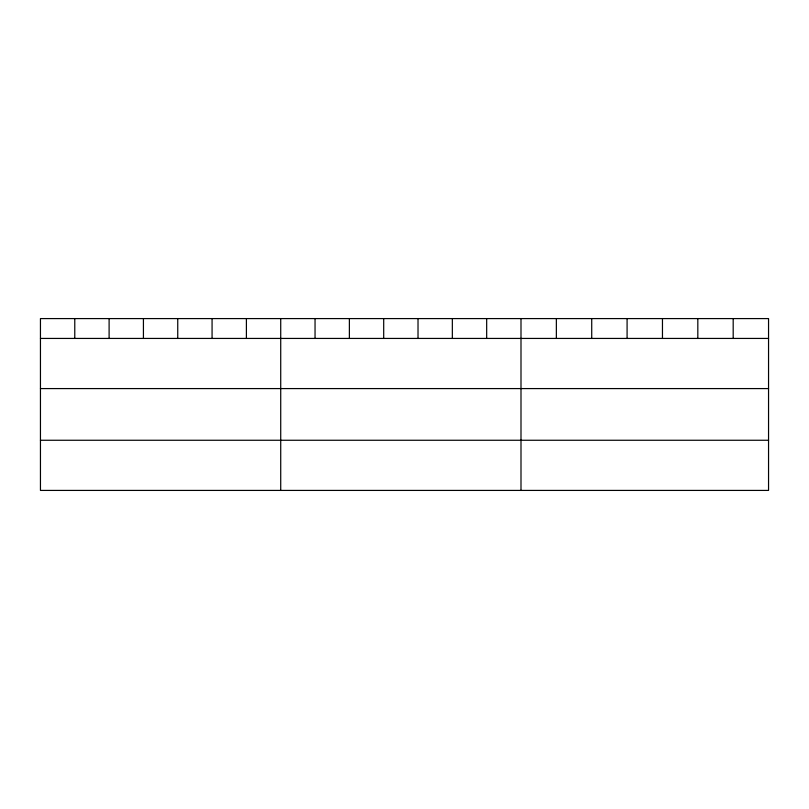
<?xml version="1.0" encoding="UTF-8"?>
<svg xmlns="http://www.w3.org/2000/svg" width="809" height="809" viewBox="0 0 809 809"><rect width="100%" height="100%" fill="white"/><g stroke="black" fill="none" stroke-linecap="round" stroke-linejoin="round"><path stroke-width="1.21" d="M768.55 338.435L768.55 490.416L40.45 490.416L40.45 318.584L768.55 318.584L768.55 338.435L40.45 338.435M40.45 388.583L768.55 388.583M40.45 440.258L768.55 440.258M733.187 318.584L733.187 338.435M697.823 318.584L697.823 338.435M662.46 318.584L662.46 338.435M627.086 318.584L627.086 338.435M591.723 318.584L591.723 338.435M556.359 318.584L556.359 338.435M520.996 318.584L520.996 490.416M486.674 318.584L486.674 338.435M452.342 318.584L452.342 338.435M418.02 318.584L418.02 338.435M383.699 318.584L383.699 338.435M349.377 318.584L349.377 338.435M315.045 318.584L315.045 338.435M280.723 318.584L280.723 490.416M246.401 318.584L246.401 338.435M212.069 318.584L212.069 338.435M177.747 318.584L177.747 338.435M143.426 318.584L143.426 338.435M109.104 318.584L109.104 338.435M74.772 318.584L74.772 338.435"/></g></svg>
